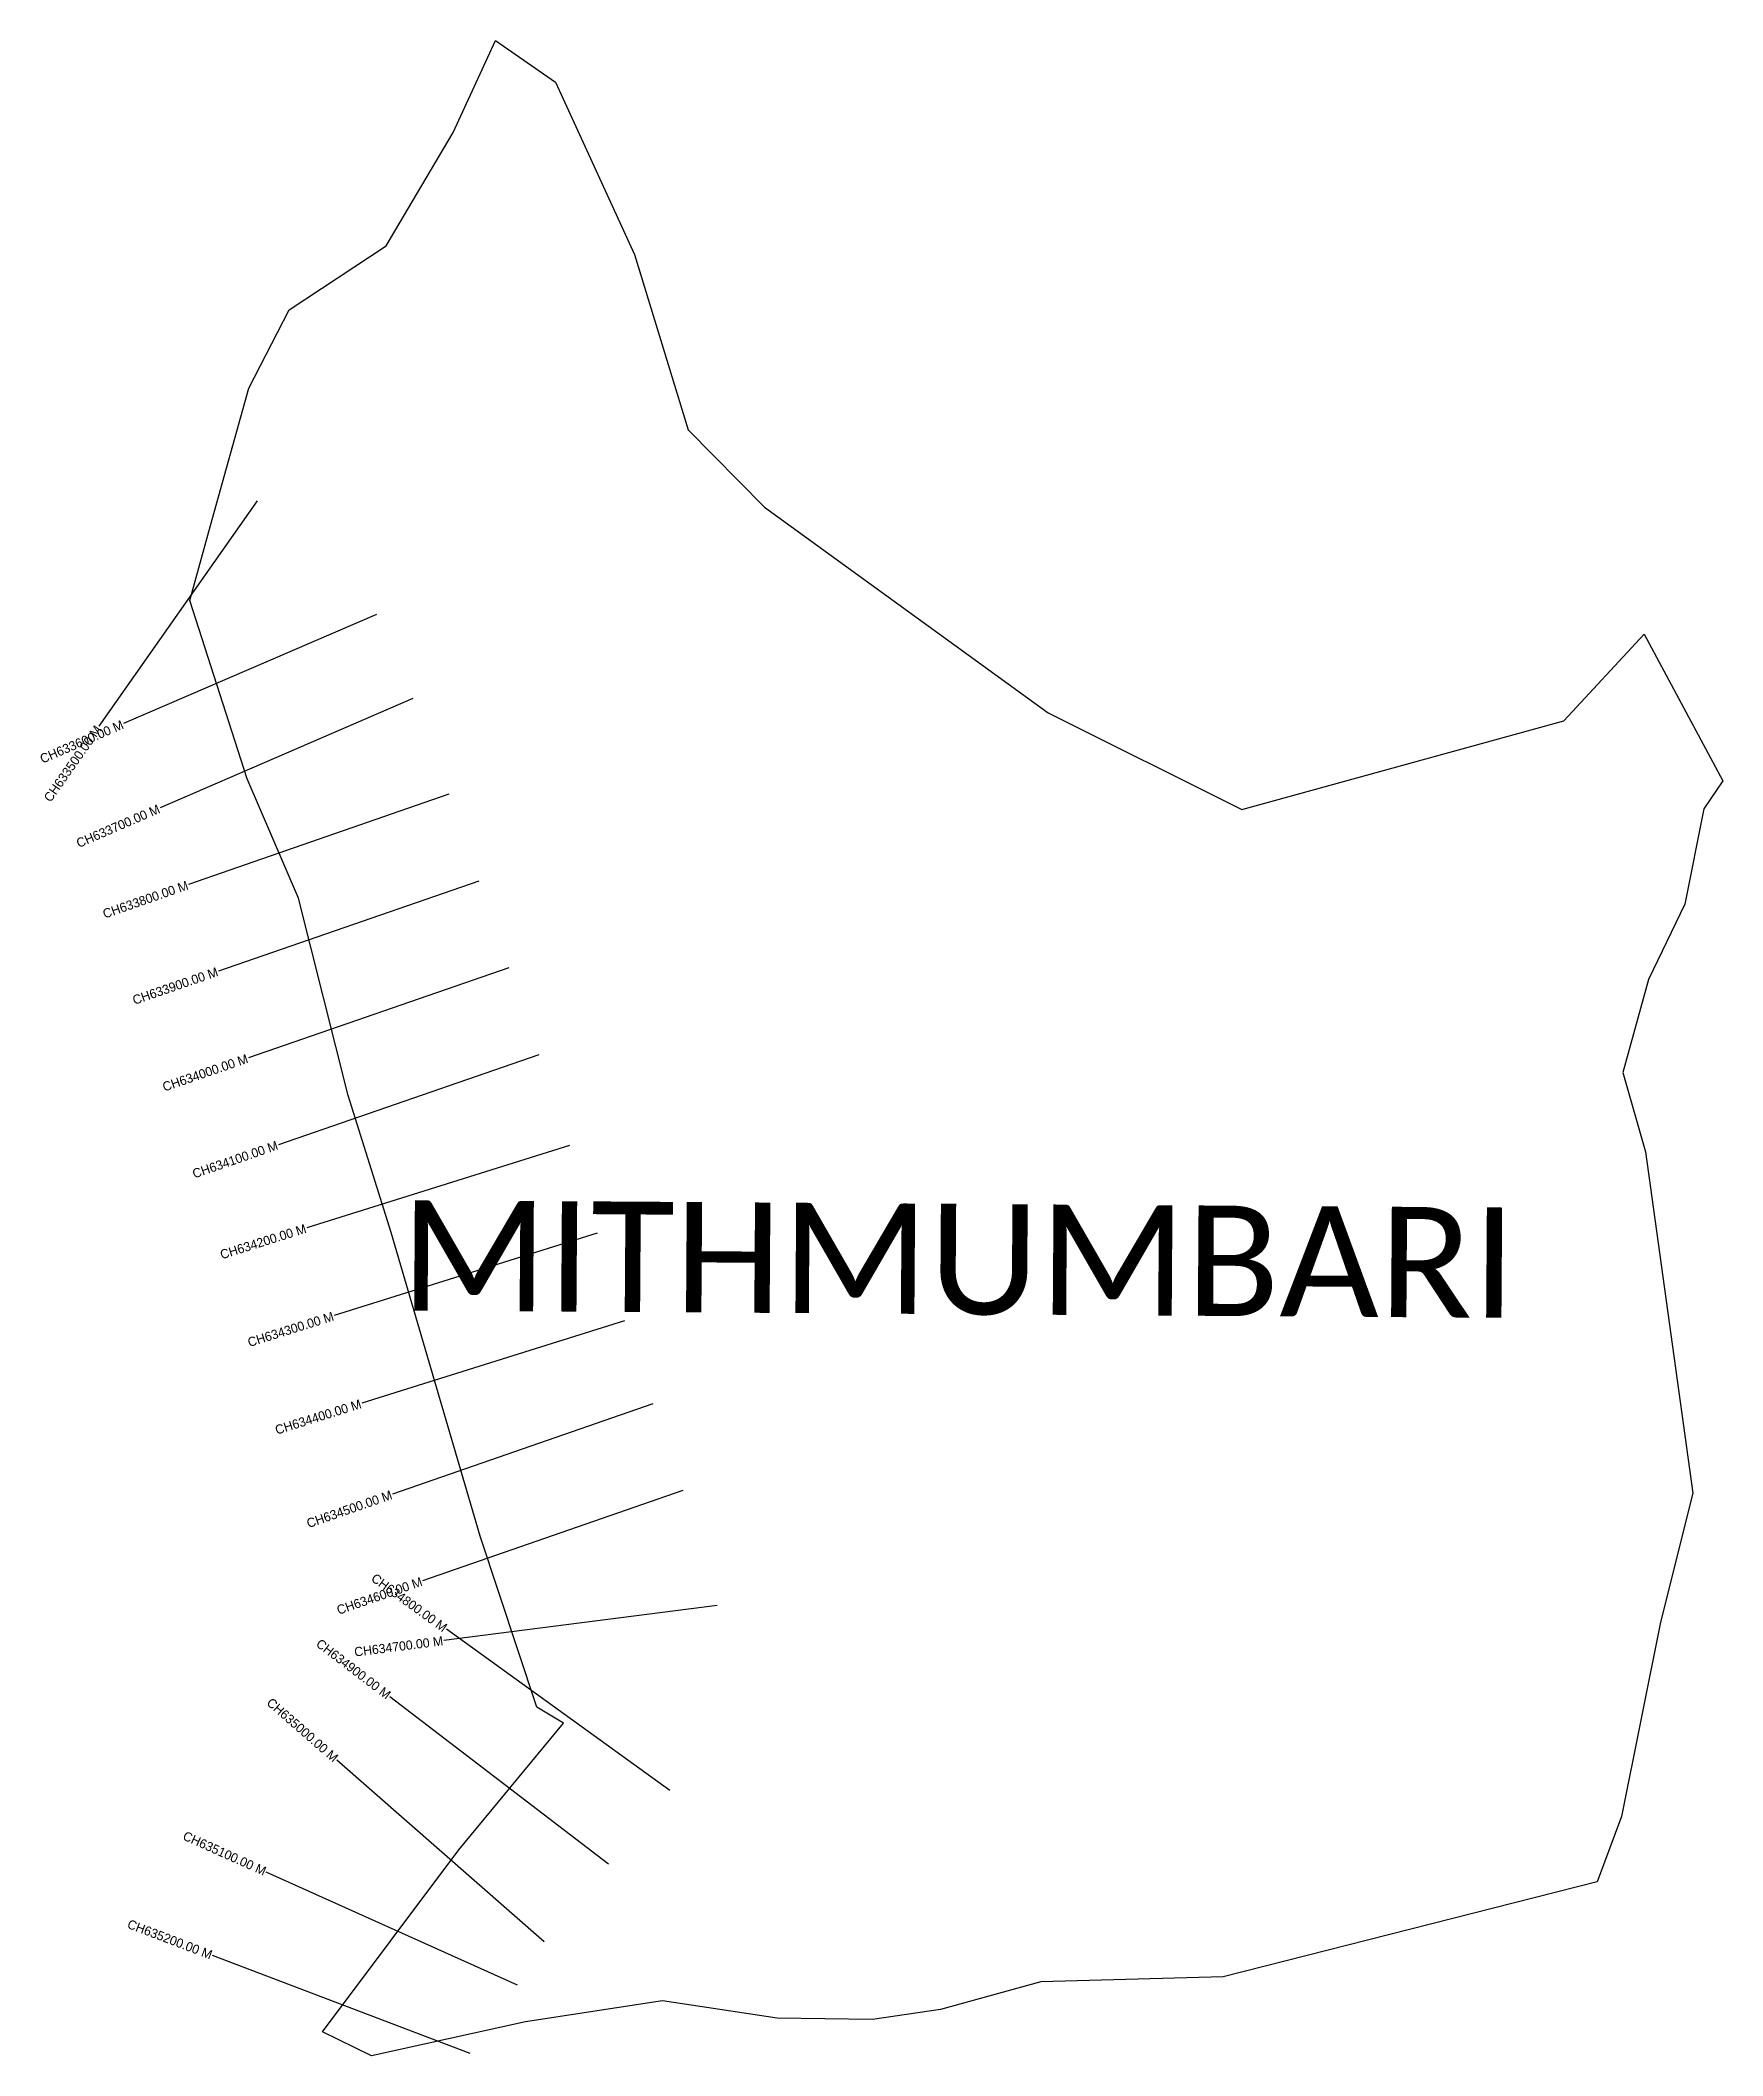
# Model space of a CAD drawing. Header units: metres. Extents: x 327494 to 329326, y 1807570 to 1809764.
import ezdxf
from ezdxf.enums import TextEntityAlignment as Align

# ---------------------------------------------------------------- set-up
doc = ezdxf.new("R2010")
doc.units = ezdxf.units.M
for name, color, linetype in [('CS', 134, 'Continuous'), ('CSMark', 6, 'Continuous'), ('village', 3, 'Continuous'), ('VILLAGE NAME', 250, 'Continuous')]:
    doc.layers.add(name, color=color, linetype=linetype)

msp = doc.modelspace()

# ---------------------------------------------------------------- linework, layer by layer
at = {"layer": 'CS'}
for p, q in [((327730.2, 1809262.5), (327557.7, 1809017)), ((327860, 1809138.9), (327584.6, 1809019.9)), ((327899.6, 1809047.1), (327624.3, 1808928.1)), ((327938.6, 1808943.3), (327655.3, 1808844.7)), ((327971.5, 1808848.4), (327687.9, 1808750.6)), ((328004.1, 1808753.9), (327720.5, 1808656)), ((328036.7, 1808659.3), (327753.1, 1808561.5)), ((328070.2, 1808560.7), (327784, 1808470.9)), ((328100.2, 1808465.3), (327813.9, 1808375.4)), ((328130.1, 1808369.9), (327843.9, 1808280)), ((328160.8, 1808279.4), (327877.3, 1808181.1)), ((328193.5, 1808184.9), (327910.1, 1808086.6)), ((328230.9, 1808059.8), (327933.4, 1808021.6)), ((328179.3, 1807858.3), (327936, 1808033.9)), ((328112.7, 1807778.3), (327874.4, 1807960.5)), ((328042.4, 1807693.8), (327816.7, 1807891.5)), ((328013.5, 1807646.4), (327739.9, 1807769.6)), ((327961.9, 1807572), (327681.5, 1807678.7))]:
    msp.add_line(p, q, dxfattribs=at)
at = {"layer": 'village', "color": 3, "true_color": 0x00ff00}
msp.add_polyline3d([(329325.6, 1808957.7, 0), (329305.1, 1808927, 0), (329284.5, 1808823.5, 0), (329244.7, 1808741.5, 0), (329216.7, 1808640.1, 0), (329241.6, 1808553.8, 0), (329292.9, 1808182.3, 0), (329257.7, 1808041.6, 0), (329215.4, 1807830.2, 0), (329188.9, 1807758.9, 0), (328781.6, 1807655.6, 0), (328583.3, 1807650.1, 0), (328473.8, 1807619.9, 0), (328400, 1807609.1, 0), (328296.1, 1807610.7, 0), (328171.4, 1807629.4, 0), (328022.3, 1807606.5, 0), (327854.5, 1807569.7, 0), (327801, 1807595.6, 0), (327949.5, 1807793.8, 0), (328063.5, 1807931.6, 0), (328034.6, 1807949.2, 0), (327972.8, 1808135.3, 0), (327875.9, 1808465.8, 0), (327829.2, 1808614.9, 0), (327775, 1808829.8, 0), (327719.2, 1808959.7, 0), (327656.8, 1809153.9, 0), (327679.4, 1809235.6, 0), (327720.9, 1809385.1, 0), (327764.7, 1809470.3, 0), (327870.5, 1809540.1, 0), (327943.3, 1809663.3, 0), (327989.6, 1809763.8, 0), (328054.7, 1809718.3, 0), (328140.7, 1809530.5, 0), (328199.2, 1809339.9, 0), (328282.3, 1809255.5, 0), (328591.1, 1809031.7, 0), (328801.9, 1808926.6, 0), (329152.7, 1809022.9, 0), (329240.1, 1809117.3, 0)], close=True, dxfattribs=at)

# ---------------------------------------------------------------- texts
at = {"layer": 'CSMark'}
for s, rotation, p in [('CH633600.00 M', 23.3725, (327583.7, 1809019.5)), ('CH633500.00 M', 54.9157, (327557.1, 1809016.2)), ('CH633700.00 M', 23.3725, (327623.3, 1808927.7)), ('CH633800.00 M', 19.1898, (327654.4, 1808844.4)), ('CH633900.00 M', 19.0333, (327686.9, 1808750.2)), ('CH634000.00 M', 19.0333, (327719.5, 1808655.7)), ('CH634100.00 M', 19.0333, (327752.1, 1808561.2)), ('CH634200.00 M', 17.4223, (327783, 1808470.6)), ('CH634300.00 M', 17.4223, (327813, 1808375.1)), ('CH634400.00 M', 17.4223, (327842.9, 1808279.7)), ('CH634500.00 M', 19.1327, (327876.4, 1808180.7)), ('CH634800.00 M', 324.1952, (327935.1, 1808034.4)), ('CH634600.00 M', 19.1327, (327909.2, 1808086.3)), ('CH634700.00 M', 7.2991, (327932.4, 1808021.5)), ('CH634900.00 M', 322.6002, (327873.6, 1807961.1)), ('CH635000.00 M', 318.7784, (327816, 1807892.2)), ('CH635100.00 M', 335.759, (327739, 1807770)), ('CH635200.00 M', 339.1615, (327680.5, 1807679.1))]:
    msp.add_text(s, height=10, rotation=rotation, dxfattribs=at).set_placement(p, align=Align.MIDDLE_RIGHT)
at = {"layer": 'VILLAGE NAME', "insert": (327886.5, 1808501.2), "char_height": 120.11, "attachment_point": 1, "rotation": 359.6139}
msp.add_mtext_dynamic_manual_height_columns('{\\fCalibri|b0|i0|c0|p34;MITHMUMBARI}', width=1185.224, gutter_width=600.6, heights=[0], dxfattribs=at)

doc.saveas('drawing.dxf')
